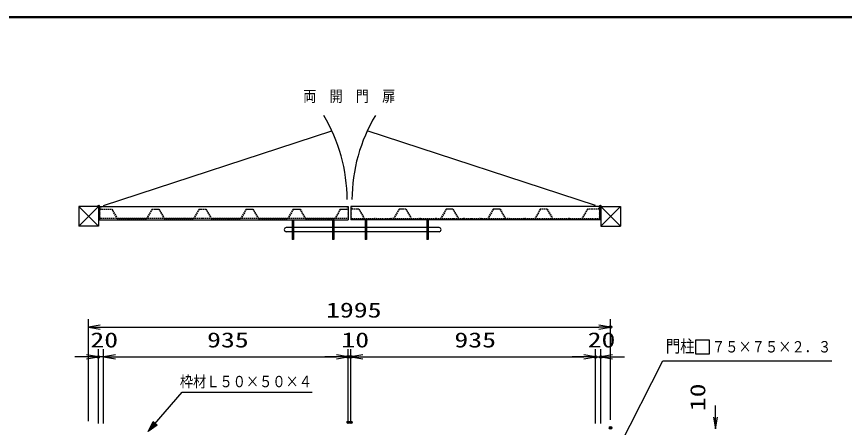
# Model space of a CAD drawing. Units: millimetres, scale not verified. Extents: x -4425 to 4425, y -3150 to 3150.
# Drawn here: x -400 to 2764, y 1353 to 2925 of the extents above; entities that cross this region are included whole.
import ezdxf
from ezdxf.enums import TextEntityAlignment as Align

# ---------------------------------------------------------------- set-up
doc = ezdxf.new("R2010")
doc.units = ezdxf.units.MM
doc.header["$LTSCALE"] = 20
doc.header["$PDMODE"] = 32
doc.header["$PDSIZE"] = 10
doc.linetypes.add('USER2', pattern=[0.375, 0.25, -0.125])
doc.linetypes.add('USER3', pattern=[0.26, 0.01, -0.25])
for name, color, linetype, lineweight in [('0-0_1', 7, 'Continuous', 25), ('0-3_0', 1, 'Continuous', 25), ('0-5_WAKU', 7, 'Continuous', 25)]:
    doc.layers.add(name, color=color, linetype=linetype, lineweight=lineweight)
doc.layers.add('0-4_DEFPOINTS', color=7, linetype='Continuous')
doc.styles.add('ＭＳ ゴシック', font='')
doc.styles.get('ＭＳ ゴシック').set_extended_font_data('MS Gothic')

# ---------------------------------------------------------------- blocks, each defined once
blk = doc.blocks.new('DARROWS')
at = {"layer": '0-3_0', "color": 2}
blk.add_line((0, 0), (-19.982, 0), dxfattribs=at)
blk.add_lwpolyline([(-20, -3.333), (0, 0), (-20, 3.333)], dxfattribs=at)

msp = doc.modelspace()

# ---------------------------------------------------------------- linework, layer by layer
at = {"layer": '0-0_1', "color": 4}
for p, q in [((-67.07, 2201.57), (805.71, 2487.24)), ((1813.22, 2201.57), (940.44, 2487.24)), ((1897.16, 1267.71), (2070.11, 1607.37)), ((2070.11, 1607.37), (2715.96, 1607.37))]:
    msp.add_line(p, q, dxfattribs=at)
at = {"layer": '0-0_1'}
for p, q in [((-162.02, 2197.88), (-162.02, 2122.95)), ((-87.09, 2197.88), (-162.02, 2197.88)), ((-162.02, 2122.95), (-87.09, 2197.88)), ((-162.02, 2197.88), (-87.09, 2122.95)), ((-87.09, 2197.88), (-87.09, 2122.95)), ((-85.59, 2188.49), (-85.59, 2151.92)), ((-83.59, 2188.49), (-85.59, 2188.49)), ((-83.59, 2188.49), (-83.59, 2151.92)), ((-82.09, 2197.88), (-82.09, 2147.92)), ((-82.09, 2197.88), (868.08, 2197.88)), ((868.08, 2197.88), (868.08, 2147.92)), ((1828.24, 2197.88), (878.07, 2197.88)), ((878.07, 2197.88), (878.07, 2147.92)), ((1828.24, 2197.88), (1828.24, 2147.92)), ((1829.74, 2188.49), (1829.74, 2151.92)), ((1829.74, 2188.49), (1831.74, 2188.49)), ((1831.74, 2188.49), (1831.74, 2151.92)), ((1833.23, 2197.88), (1833.23, 2122.95)), ((1833.23, 2197.88), (1908.17, 2197.88)), ((1908.17, 2122.95), (1833.23, 2197.88)), ((1908.17, 2197.88), (1833.23, 2122.95)), ((1908.17, 2197.88), (1908.17, 2122.95)), ((-85.59, 2151.92), (-87.09, 2151.92)), ((-82.09, 2151.92), (-83.59, 2151.92)), ((1828.24, 2151.92), (1829.74, 2151.92)), ((1831.74, 2151.92), (1833.23, 2151.92)), ((-87.09, 2122.95), (-162.02, 2122.95)), ((-87.09, 2147.92), (868.08, 2147.92)), ((653.27, 2147.92), (653.27, 2071.99)), ((658.27, 2147.92), (658.27, 2071.99)), ((808.13, 2147.92), (808.13, 2071.99)), ((813.13, 2147.92), (813.13, 2071.99)), ((1833.23, 2147.92), (878.07, 2147.92)), ((933.02, 2147.92), (933.02, 2071.99)), ((938.02, 2147.92), (938.02, 2071.99)), ((1167.81, 2147.92), (1167.81, 2071.99)), ((1172.81, 2147.92), (1172.81, 2071.99)), ((1833.23, 2122.95), (1908.17, 2122.95)), ((653.27, 2117.95), (631.29, 2117.95)), ((653.27, 2101.96), (631.29, 2101.96)), ((808.13, 2117.95), (658.27, 2117.95)), ((808.13, 2101.96), (658.27, 2101.96)), ((933.02, 2117.95), (813.13, 2117.95)), ((933.02, 2101.96), (813.13, 2101.96)), ((1167.81, 2117.95), (938.02, 2117.95)), ((1167.81, 2101.96), (938.02, 2101.96)), ((1214.77, 2117.95), (1172.81, 2117.95)), ((1214.77, 2101.96), (1172.81, 2101.96)), ((658.27, 2071.99), (653.27, 2071.99)), ((813.13, 2071.99), (808.13, 2071.99)), ((938.02, 2071.99), (933.02, 2071.99)), ((1172.81, 2071.99), (1167.81, 2071.99))]:
    msp.add_line(p, q, dxfattribs=at)
at = {"layer": '0-0_1', "linetype": 'USER2'}
for p, q in [((-82.09, 2188.49), (-35.62, 2188.49)), ((-82.09, 2187.69), (-36.08, 2187.69)), ((-36.08, 2187.69), (-15.43, 2151.92)), ((-35.62, 2188.49), (-14.97, 2152.72)), ((118.25, 2188.49), (97.59, 2152.72)), ((118.71, 2187.69), (98.06, 2151.92)), ((118.25, 2188.49), (144.22, 2188.49)), ((118.71, 2187.69), (143.76, 2187.69)), ((143.76, 2187.69), (164.41, 2151.92)), ((144.22, 2188.49), (164.87, 2152.72)), ((298.09, 2188.49), (277.43, 2152.72)), ((298.55, 2187.69), (277.9, 2151.92)), ((298.09, 2188.49), (324.06, 2188.49)), ((299.08, 2187.69), (323.6, 2187.69)), ((323.6, 2187.69), (344.25, 2151.92)), ((324.06, 2188.49), (344.71, 2152.72)), ((477.93, 2188.49), (457.27, 2152.72)), ((478.39, 2187.69), (457.74, 2151.92)), ((477.93, 2188.49), (503.9, 2188.49)), ((478.92, 2187.69), (503.44, 2187.69)), ((503.44, 2187.69), (524.09, 2151.92)), ((503.9, 2188.49), (524.55, 2152.72)), ((657.77, 2188.49), (637.12, 2152.72)), ((658.23, 2187.69), (637.58, 2151.92)), ((657.77, 2188.49), (683.74, 2188.49)), ((658.76, 2187.69), (683.28, 2187.69)), ((683.28, 2187.69), (703.93, 2151.92)), ((683.74, 2188.49), (704.39, 2152.72)), ((837.61, 2188.49), (816.96, 2152.72)), ((838.07, 2187.69), (817.42, 2151.92)), ((837.61, 2188.49), (864.08, 2188.49)), ((838.6, 2187.69), (864.08, 2187.69)), ((908.54, 2188.49), (882.07, 2188.49)), ((907.54, 2187.69), (882.07, 2187.69)), ((908.08, 2187.69), (928.73, 2151.92)), ((908.54, 2188.49), (929.19, 2152.72)), ((1062.41, 2188.49), (1041.75, 2152.72)), ((1062.87, 2187.69), (1042.22, 2151.92)), ((1088.38, 2188.49), (1062.41, 2188.49)), ((1087.38, 2187.69), (1062.87, 2187.69)), ((1087.92, 2187.69), (1108.57, 2151.92)), ((1088.38, 2188.49), (1109.03, 2152.72)), ((1242.25, 2188.49), (1221.59, 2152.72)), ((1242.71, 2187.69), (1222.06, 2151.92)), ((1268.22, 2188.49), (1242.25, 2188.49)), ((1267.22, 2187.69), (1242.71, 2187.69)), ((1267.76, 2187.69), (1288.41, 2151.92)), ((1268.22, 2188.49), (1288.87, 2152.72)), ((1422.09, 2188.49), (1401.43, 2152.72)), ((1422.55, 2187.69), (1401.9, 2151.92)), ((1448.06, 2188.49), (1422.09, 2188.49)), ((1447.06, 2187.69), (1422.55, 2187.69)), ((1447.6, 2187.69), (1468.25, 2151.92)), ((1448.06, 2188.49), (1468.71, 2152.72)), ((1601.93, 2188.49), (1581.27, 2152.72)), ((1602.39, 2187.69), (1581.74, 2151.92)), ((1627.9, 2188.49), (1601.93, 2188.49)), ((1627.44, 2187.69), (1602.39, 2187.69)), ((1627.44, 2187.69), (1648.09, 2151.92)), ((1627.9, 2188.49), (1648.55, 2152.72)), ((1781.77, 2188.49), (1761.11, 2152.72)), ((1782.23, 2187.69), (1761.58, 2151.92)), ((1828.24, 2188.49), (1781.77, 2188.49)), ((1828.24, 2187.69), (1782.23, 2187.69)), ((864.08, 2151.92), (-82.09, 2151.92)), ((-14.97, 2152.72), (97.59, 2152.72)), ((164.87, 2152.72), (277.43, 2152.72)), ((344.71, 2152.72), (457.27, 2152.72)), ((524.55, 2152.72), (637.12, 2152.72)), ((704.39, 2152.72), (816.96, 2152.72)), ((882.07, 2151.92), (1828.24, 2151.92))]:
    msp.add_line(p, q, dxfattribs=at)
at = {"layer": '0-0_1', "linetype": 'USER3'}
for p, q in [((-78.09, 2197.88), (-78.09, 2151.92)), ((864.08, 2197.88), (864.08, 2151.92)), ((882.07, 2197.88), (882.07, 2151.92)), ((1824.24, 2197.88), (1824.24, 2151.92)), ((1041.75, 2152.72), (929.19, 2152.72)), ((1221.59, 2152.72), (1109.03, 2152.72)), ((1401.43, 2152.72), (1288.87, 2152.72)), ((1581.27, 2152.72), (1468.71, 2152.72)), ((1761.11, 2152.72), (1648.55, 2152.72))]:
    msp.add_line(p, q, dxfattribs=at)
at = {"layer": '0-0_1', "color": 4}
for points in [[(2195.46, 1635.06), (2247.92, 1635.06), (2247.92, 1687.52), (2195.46, 1687.52)], [(138.29, 1362.32), (102.79, 1337.61), (122.49, 1376.12)]]:
    msp.add_lwpolyline(points, close=True, dxfattribs=at)
for points in [[(102.79, 1337.61), (233.64, 1487.47), (729.49, 1487.47)], [(134.34, 1365.77), (116.59, 1353.41), (126.44, 1372.67)]]:
    msp.add_lwpolyline(points, dxfattribs=at)
at = {"layer": '0-0_1'}
for centre, radius in [((-85.47, 2199.77), 3), ((-85.47, 2199.77), 2), ((1831.62, 2199.77), 3), ((1831.62, 2199.77), 2)]:
    msp.add_circle(centre, radius, dxfattribs=at)
at = {"layer": '0-0_1', "color": 4}
for centre, start, end in [((224.24, 2220.08), 0.39774, 30.71861), ((1521.91, 2220.08), 149.28139, 179.60226)]:
    msp.add_arc(centre, 639.91, start, end, dxfattribs=at)
at = {"layer": '0-0_1'}
for centre, start, end in [((631.29, 2109.96), 90, 269.9967), ((1214.77, 2109.96), 270, 90)]:
    msp.add_arc(centre, 7.99, start, end, dxfattribs=at)
at = {"layer": '0-3_0'}
for p, q in [((-124.55, 1377.6), (-124.55, 1767.14)), ((1870.7, 1381.6), (1870.7, 1767.14)), ((-87.09, 1367.61), (-87.09, 1652.76)), ((-67.09, 1367.61), (-67.09, 1652.86)), ((-67.09, 1367.61), (-67.09, 1652.76)), ((868.08, 1402.58), (868.08, 1652.86)), ((868.08, 1367.61), (868.08, 1652.86)), ((878.07, 1402.58), (878.07, 1652.86)), ((878.07, 1367.61), (878.07, 1652.76)), ((1813.24, 1367.61), (1813.24, 1652.76)), ((1813.24, 1367.61), (1813.24, 1652.76)), ((1833.23, 1367.61), (1833.23, 1652.76))]:
    msp.add_line(p, q, dxfattribs=at)
at = {"layer": '0-3_0', "color": 2}
for p, q in [((-79.55, 1737.14), (1825.7, 1737.14)), ((-132.09, 1622.76), (-177.09, 1622.76)), ((-67.09, 1622.76), (-87.09, 1622.76)), ((-22.09, 1622.86), (823.08, 1622.86)), ((-22.09, 1622.76), (22.91, 1622.76)), ((823.08, 1622.86), (778.08, 1622.86)), ((868.08, 1622.86), (878.07, 1622.86)), ((923.07, 1622.86), (968.07, 1622.86)), ((923.07, 1622.76), (1768.24, 1622.76)), ((1768.24, 1622.76), (1723.24, 1622.76)), ((1813.24, 1622.76), (1833.23, 1622.76)), ((1878.23, 1622.76), (1923.23, 1622.76)), ((2271.42, 1392.6), (2271.42, 1437.6))]:
    msp.add_line(p, q, dxfattribs=at)
at = {"layer": '0-4_DEFPOINTS'}
for p in [(1870.7, 1737.14), (-87.09, 1622.76), (868.08, 1622.86), (878.07, 1622.86), (1813.24, 1622.76), (1833.23, 1622.76), (868.08, 1372.58), (878.07, 1372.58), (1870.7, 1351.6)]:
    msp.add_point(p, dxfattribs=at)
at = {"layer": '0-5_WAKU'}
msp.add_line((-4047.95, 2923), (4198.05, 2923), dxfattribs=at)
msp.add_lwpolyline([(-4049.95, 2925), (4200.05, 2925), (4200.05, -2925), (-4049.95, -2925)], close=True, dxfattribs=at)
msp.add_lwpolyline([(-4045.95, -2921), (-4045.95, 2921), (4196.05, 2921)], dxfattribs=at)

# ---------------------------------------------------------------- block references
at = {"layer": '0-3_0', "xscale": 2.25, "yscale": 2.25}
for p, rotation in [((-124.55, 1737.14), 180), ((-67.09, 1622.86), 180), ((-67.09, 1622.76), 180), ((878.07, 1622.86), 180), ((878.07, 1622.76), 180), ((1833.23, 1622.76), 180), ((2271.42, 1347.6), 270)]:
    msp.add_blockref('DARROWS', p, dxfattribs=dict(at, rotation=rotation))
for p in [(1870.7, 1737.14), (-87.09, 1622.76), (868.08, 1622.86), (868.08, 1622.86), (1813.24, 1622.76), (1813.24, 1622.76)]:
    msp.add_blockref('DARROWS', p, dxfattribs=at)

# ---------------------------------------------------------------- texts
at = {"layer": '0-0_1', "color": 4, "style": 'ＭＳ ゴシック', "width": 0.85}
for s, height, p in [('両\u3000開\u3000門\u3000扉', 43.4, (695.48, 2585.61)), ('門柱', 47.31, (2081.56, 1625.97)), ('７５×７５×２．３', 43.7, (2257.91, 1626.67)), ('枠材Ｌ５０×５０×４', 43.55, (224.53, 1493.84))]:
    msp.add_text(s, height=height, dxfattribs=at).set_placement(p, align=Align.BOTTOM_LEFT)
at = {"layer": '0-3_0', "color": 3, "style": 'ＭＳ ゴシック', "width": 1.35}
for s, p in [('1995', (783.07, 1756.04)), ('20', (-117.59, 1641.65)), ('935', (328.49, 1641.76)), ('10', (841.57, 1641.76)), ('935', (1273.65, 1641.65)), ('20', (1782.74, 1641.65))]:
    msp.add_text(s, height=57.77, dxfattribs=at).set_placement(p, align=Align.BOTTOM_LEFT)
msp.add_text('10', height=57.77, rotation=90, dxfattribs=at).set_placement((2249.83, 1415.23), align=Align.BOTTOM_LEFT)

doc.saveas('drawing.dxf')
